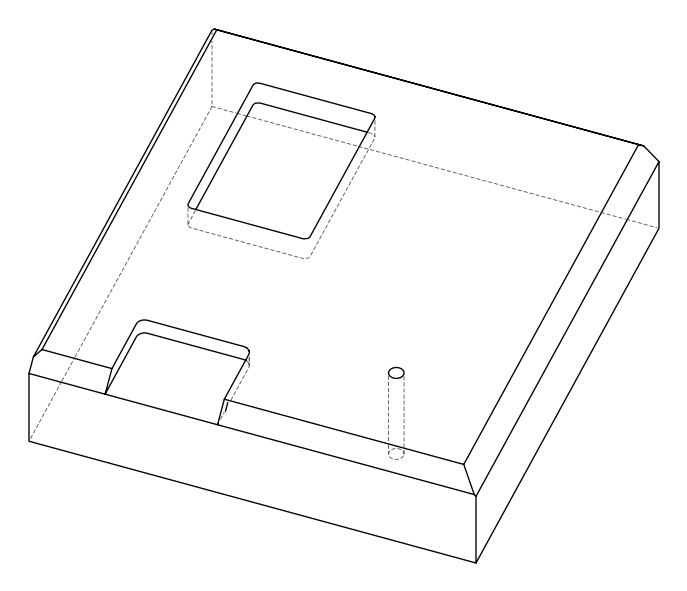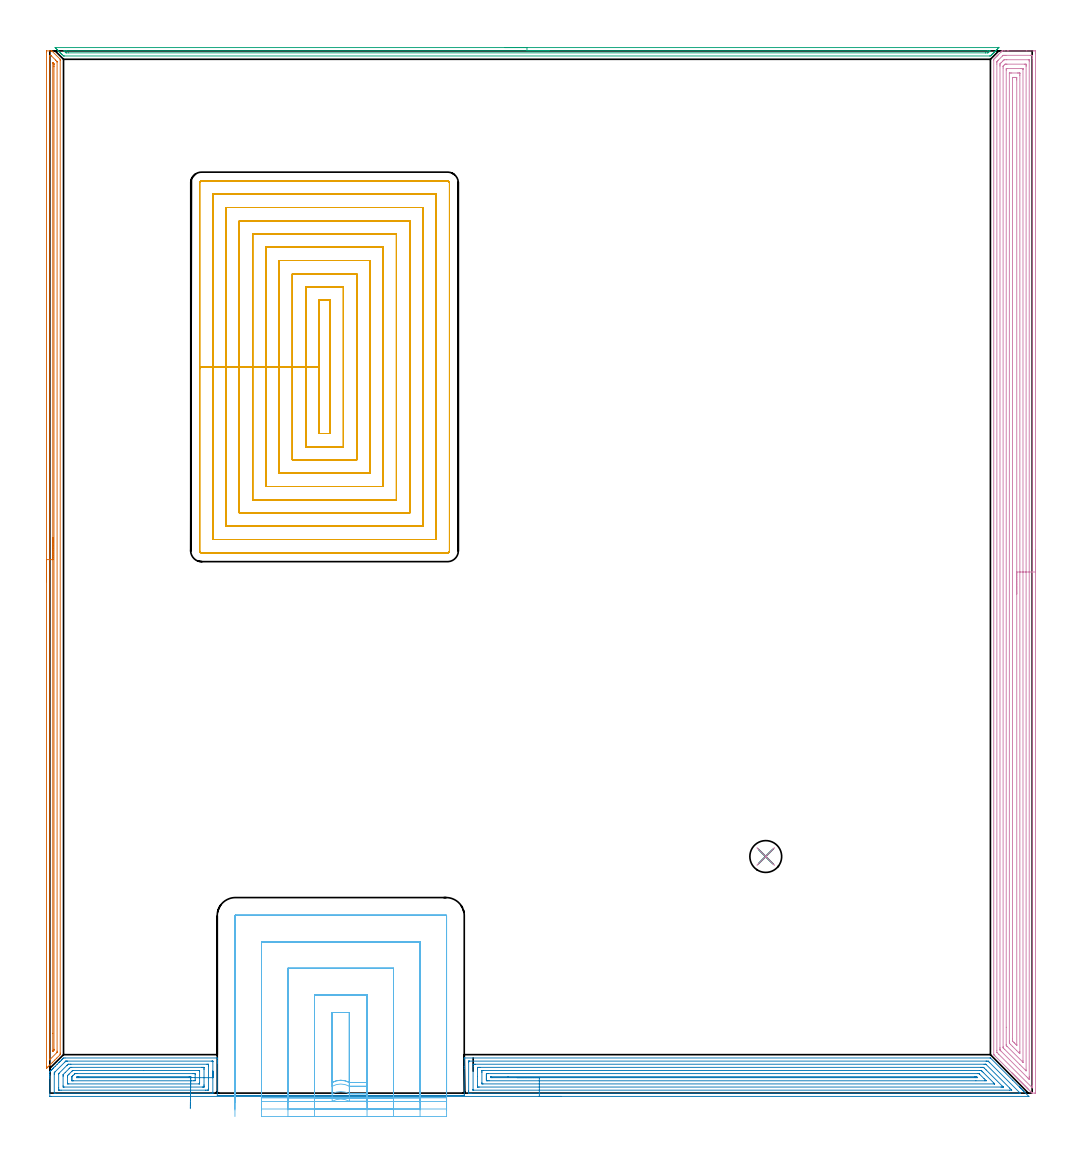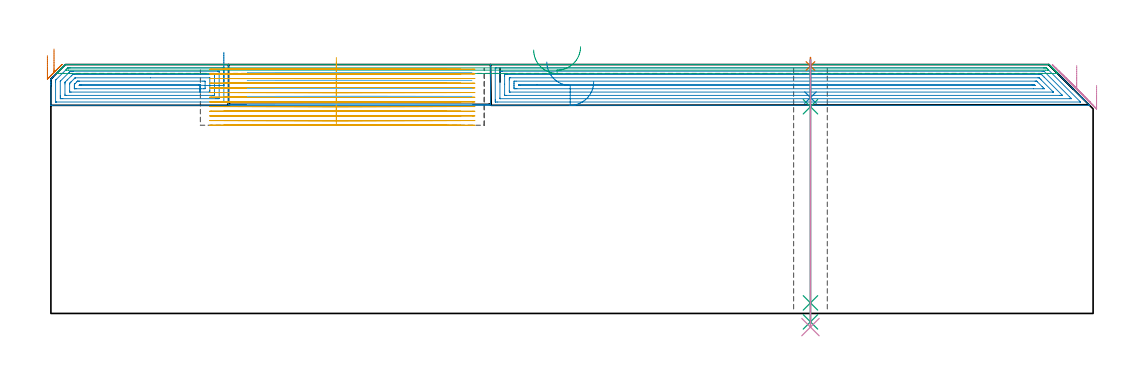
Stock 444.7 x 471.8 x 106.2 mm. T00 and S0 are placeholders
(PLAN: 10 operations, 6 tool changes, 168.6 min)
(1 AREA_MILL | FG_CHAMFER_SURFACE | UGT0205_001 | 11.11 min | 8896 mm3)
(2 AREA_MILL_1 | FG_CHAMFER_SURFACE_1 | UGT0205_001 | 19.32 min | 63553 mm3)
(3 AREA_MILL_2 | FG_CHAMFER_SURFACE_2 | UGT0205_001 | 6.93 min | 3092 mm3)
(4 AREA_MILL_3 | FG_CHAMFER_SURFACE_3 | UGT0205_001 | 26.29 min | 82303 mm3)
(5 MILL_RECTANGULAR_POCKET | POCKET_RECTANGULAR_STRAIGHT | NXT0201_009 | Follow Part, ap 2, ae 75% | 92.64 min | 552532 mm3)
(6 MILL_SLOT | SLOT_PARTIAL_RECTANGULAR | UGT0201_010 | Follow Part, ap 4, ae 75% | 11.25 min | 154399 mm3)
(7 SPOT_DRILL | STEP1HOLE | NXT0321_9005460120000 | 0.03 min | 39 mm3)
(8 DRILL_BLIND_HOLE_INTO_CENTER | STEP1HOLE | UGT0301_209 | 0.07 min | 802 mm3)
(9 GUN_DRILL_THROUGH_HOLE | STEP1HOLE | UGT0307_006 | 0.53 min | 5935 mm3)
(10 DRILL_TO_ENLARGE_THROUGH_HOLE | STEP1HOLE | UGT0301_276 | 0.46 min | 10473 mm3)
(TOOL UGT0205_001 | Chamfer Mill 20 x 3 x 45 deg. | D20 FL50 Z2)
(TOOL NXT0201_009 | ENDMILL 8mm [2P460-0800-NA 1630] | D8 FL26 Z6)
(TOOL UGT0201_010 | End Mill 16 mm | D16 FL22 Z2)
(TOOL NXT0321_9005460120000 | NC Spot Drill, 142deg, 12mm, Carbide, Uncoated | D12 PA142 FL30 Z2)
(TOOL UGT0301_209 | Twist Drill 9.4 mm | D9.4 PA118 FL78 Z2)
(TOOL UGT0307_006 | Gun Drill 9 mm | D9 PA130 FL24 Z1)
(TOOL UGT0301_276 | Twist Drill 14.4 mm | D14.4 PA118 FL114 Z2)
(OP 1 AREA_MILL)
G17 G21 G94 G90
T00 M6
G54
G17 G0 G90 X-1.5 Y231.5 S1061 M3
G43 Z116.2 H0
Z110.
G94 G1 Y231.538 Z109.128 F250.
Y231.652 Z108.264
Y231.841 Z107.412
Y232.103 Z106.58
Y232.437 Z105.774
Y232.84 Z105.
Y233.309 Z104.264
Y233.84 Z103.572
Y234.429 Z102.929
Y235.072 Z102.34
Y235.764 Z101.808
Y236.5 Z101.34
Y237.274 Z100.937
Y238.08 Z100.603
Y238.912 Z100.341
Y239.764 Z100.152
Y240.629 Z100.038
Y241.5 Z100.
Y471.177
X-1.498 Y471.395 Z100.002
X-1.491 Y471.797 Z100.005
X-1.391 Y471.8 Z100.105
X-0.163 Z101.331
X0.639 Z102.137
X0.718 Z102.216
X0.891 Y471.798 Z102.388
X0.928 Y471.773 Z102.426
X4.687 Y468.012 Z106.187
X4.694 Y467.997 Z106.19
X4.7 Y467.602 Z106.2
Y18.079
X4.694 Y17.404 Z106.19
X4.688 Y17.39 Z106.187
X4.686 Y17.385 Z106.185
X3.145 Y15.845 Z104.644
X2.251 Y14.951 Z103.75
X1.207 Y13.907 Z102.706
X0.348 Y13.048 Z101.847
X0.13 Y12.829 Z101.627
X0.018 Y12.717 Z101.515
X-0.51 Y12.19 Z100.989
X-0.751 Y11.947 Z100.745
X-0.876 Y11.823 Z100.621
X-1.324 Y11.376 Z100.175
X-1.486 Y11.223 Z100.013
X-1.498 Y11.214 Z100.001
X-1.5 Y11.851 Z100.
Y241.5
X-0.086 Z101.414
X-0.085 Y469.311 Z101.415
Y469.39
X-0.079 Y469.787 Z101.421
X0.317 Y469.797 Z101.817
X0.414 Y469.793 Z101.914
X0.438 Y469.79 Z101.938
X0.486 Y469.752 Z101.986
X0.578 Y469.667 Z102.078
X0.718 Y469.531 Z102.218
X2.648 Y467.603 Z104.148
X3.274 Y466.964 Z104.774
X3.279 Y466.938 Z104.779
X3.282 Y466.889 Z104.782
X3.285 Y466.788 Z104.785
X3.286 Y18.972 Z104.786
X3.283 Y18.565 Z104.783
X3.281 Y18.464 Z104.781
X3.279 Y18.442 Z104.779
X3.269 Y18.427 Z104.769
X3.242 Y18.396 Z104.742
X3.147 Y18.298 Z104.647
X0.04 Y15.191 Z101.54
X-0.053 Y15.101 Z101.447
X-0.071 Y15.087 Z101.429
X-0.079 Y15.083 Z101.421
X-0.08 Y15.119 Z101.42
X-0.085 Y15.318 Z101.415
X-0.086 Y241.5 Z101.414
X1.328 Z102.828
X1.329 Y466.09 Z102.829
X1.331 Y466.366 Z102.831
X1.333 Y466.443 Z102.833
X1.335 Y466.452 Z102.835
X1.34 Y466.451 Z102.84
X1.372 Y466.424 Z102.872
X1.473 Y466.326 Z102.973
X1.6 Y466.2 Z103.1
X1.79 Y466.007 Z103.29
X1.837 Y465.956 Z103.337
X1.858 Y465.931 Z103.358
X1.865 Y465.905 Z103.365
X1.867 Y465.815 Z103.367
X1.87 Y465.541 Z103.37
X1.871 Y464.921 Z103.371
X1.872 Y464.646 Z103.372
X1.871 Y19.866 Z103.371
X1.869 Y19.593 Z103.369
X1.865 Y19.5 Z103.365
X1.863 Y19.474 Z103.363
X1.851 Y19.458 Z103.351
X1.819 Y19.422 Z103.319
X1.6 Y19.199 Z103.1
X1.487 Y19.087 Z102.987
X1.372 Y18.972 Z102.872
X1.354 Y18.959 Z102.854
X1.339 Y18.949 Z102.839
X1.335 Y18.972 Z102.835
X1.332 Y19.005 Z102.832
X1.329 Y19.247 Z102.829
X1.328 Y27.059 Z102.828
Y241.5
Y242.372 Z102.866
Y243.237 Z102.98
Y244.088 Z103.169
Y244.92 Z103.432
Y245.726 Z103.765
Y246.5 Z104.168
Y247.236 Z104.637
Y247.928 Z105.168
Y248.571 Z105.757
Y249.161 Z106.401
Y249.692 Z107.093
Y250.16 Z107.828
Y250.563 Z108.602
Y250.897 Z109.408
Y251.159 Z110.24
Y251.348 Z111.092
Y251.462 Z111.957
Y251.5 Z112.828
G0 Z116.2
M5
M2
(OP 2 AREA_MILL_1)
G17 G21 G94 G90
T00 M6
G54
G17 G0 G90 X231.6 Y-1.5 S1061 M3
G43 Z116.2 H0
Z98.8
G94 G1 X231.562 Z97.928 F250.
X231.448 Z97.063
X231.259 Z96.212
X230.997 Z95.38
X230.663 Z94.574
X230.26 Z93.8
X229.791 Z93.064
X229.26 Z92.372
X228.671 Z91.729
X228.028 Z91.14
X227.336 Z90.608
X226.6 Z90.14
X225.826 Z89.737
X225.02 Z89.403
X224.188 Z89.141
X223.336 Z88.952
X222.472 Z88.838
X221.6 Z88.8
X0.611
X0.097 Y-1.494 Z88.803
X0.01 Y-1.492 Z88.806
X0. Y-1.399 Z88.898
Y6.762 Z97.056
Y7.314 Z97.611
Y7.638 Z97.934
Y8.19 Z98.486
Y8.514 Z98.809
Y9.343 Z99.642
X0.001 Y9.694 Z99.99
X0.016 Y9.718 Z100.015
X0.44 Y10.14 Z100.44
X0.565 Y10.266 Z100.564
X0.611 Y10.312 Z100.611
X0.809 Y10.509 Z100.808
X0.857 Y10.558 Z100.855
X0.909 Y10.61 Z100.909
X1.095 Y10.796 Z101.095
X1.149 Y10.85 Z101.147
X1.207 Y10.907 Z101.206
X1.382 Y11.082 Z101.381
X1.441 Y11.143 Z101.439
X1.504 Y11.205 Z101.504
X1.735 Y11.435 Z101.735
X2.397 Y12.098 Z102.397
X3.29 Y12.99 Z103.29
X4.07 Y13.771 Z104.069
X4.183 Y13.885 Z104.181
X4.547 Y14.247 Z104.547
X4.703 Y14.403 Z104.703
X5.236 Y14.939 Z105.234
X5.522 Y15.222 Z105.522
X5.822 Y15.523 Z105.822
X5.969 Y15.669 Z105.969
X6.035 Y15.734 Z106.033
X6.205 Y15.899 Z106.187
X6.862 Y15.9 Z106.2
X75.614
X75.79 Y15.894 Z106.192
X75.8 Y15.664 Z105.962
Y14.811 Z105.109
Y14.32 Z104.618
Y13.771 Z104.067
Y13.405 Z103.702
Y-1.1 Z89.2
X76.495
X76.507 Y-1.099 Z89.198
X76.51 Z89.199
X76.522 Y-1.1 Z89.2
X76.545 Y-1.098 Z89.191
X76.551 Y-1.095 Z89.19
X76.553 Z89.191
X76.556 Z89.195
X76.561 Y-1.099 Z89.198
X76.582 Y-1.096 Z89.188
X76.586 Y-1.099 Z89.19
X76.612 Y-1.1 Z89.2
X76.615 Y-1.099 Z89.196
X76.618 Y-1.096 Z89.192
X76.623 Y-1.097 Z89.193
X76.654 Y-1.1 Z89.2
X76.675
X76.702 Y-1.101 Z89.189
X76.706 Y-1.096 Z89.187
X76.71 Y-1.093 Z89.192
X76.732 Y-1.098 Z89.197
X76.747 Y-1.095 Z89.186
X76.754 Y-1.098 Z89.188
X76.783 Y-1.1 Z89.2
X186.551
X186.694 Z89.186
X186.698 Y-1.095 Z89.185
X186.704 Y-1.093 Z89.188
X186.778 Y-1.1 Z89.199
X186.801 Z89.2
X187.6
Y-0.87 Z89.426
Y11.143 Z101.436
Y11.881 Z102.179
Y12.019 Z102.317
Y15.523 Z105.821
X187.602 Y15.784 Z106.082
X187.61 Y15.896 Z106.19
X187.67 Y15.9 Z106.2
X425.624
X425.795 Y15.897 Z106.189
X425.917 Y15.784 Z106.083
X435.892 Y5.809 Z96.107
X438.883 Y2.819 Z93.115
X439.017 Y2.684 Z92.982
X439.182 Y2.52 Z92.817
X439.321 Y2.381 Z92.677
X439.463 Y2.238 Z92.535
X439.612 Y2.09 Z92.387
X439.759 Y1.943 Z92.239
X440.207 Y1.493 Z91.793
X440.505 Y1.196 Z91.494
X440.635 Y1.067 Z91.363
X440.989 Y0.711 Z91.011
X443.122 Y-1.422 Z88.877
X443.184 Y-1.486 Z88.812
Y-1.495 Z88.803
Y-1.499 Z88.799
X221.6 Y-1.5 Z88.8
Y-0.086 Z90.214
X190.631
X189.903 Y-0.084 Z90.216
X189.735 Y-0.082 Z90.218
X189.615 Y-0.079 Z90.221
X189.61 Y-0.041 Z90.259
X189.603 Y0.047 Z90.347
X189.601 Y0.629 Z90.929
X189.6 Y0.926 Z91.226
X189.601 Y14.067 Z104.367
X189.606 Y14.364 Z104.664
X189.61 Y14.449 Z104.749
X189.616 Y14.48 Z104.78
X189.631 Y14.481 Z104.781
X189.721 Y14.483 Z104.783
X189.903 Y14.485 Z104.785
X190.067 Y14.486 Z104.786
X423.838 Y14.485 Z104.785
X424.004
X424.731 Y14.479 Z104.779
X424.772 Y14.466 Z104.766
X424.821 Y14.422 Z104.722
X424.918 Y14.329 Z104.629
X425.108 Y14.141 Z104.441
X425.48 Y13.771 Z104.071
X439.017 Y0.233 Z90.533
X439.264 Y-0.017 Z90.283
X439.319 Y-0.075 Z90.225
X439.322 Y-0.082 Z90.218
X439.321 Y-0.083 Z90.217
X439.294 Y-0.085 Z90.215
X439.239
X439.017 Y-0.086 Z90.214
X221.6
Y1.328 Z91.628
X191.868 Y1.329 Z91.629
X191.688 Y1.331 Z91.631
X191.63 Y1.333 Z91.633
X191.615 Y1.335 Z91.635
X191.61 Y1.362 Z91.662
X191.605 Y1.419 Z91.719
X191.601 Y1.505 Z91.805
X191.6 Y1.592 Z91.892
Y12.105 Z102.405
X191.602 Y12.895 Z103.195
X191.603 Y12.979 Z103.279
X191.61 Y13.061 Z103.361
X191.688 Y13.064 Z103.364
X192.402 Y13.07 Z103.37
X192.581 Y13.071 Z103.371
X422.945
X423.66 Y13.07 Z103.37
X423.702 Y13.067 Z103.367
X423.72 Y13.065 Z103.365
X423.761 Y13.03 Z103.33
X423.838 Y12.962 Z103.262
X434.553 Y2.248 Z92.548
X435.293 Y1.505 Z91.805
X435.445 Y1.349 Z91.649
X435.448 Y1.334 Z91.634
X434.553 Y1.329 Z91.629
X221.6 Y1.328 Z91.628
Y2.743 Z93.043
X194.367
X193.997 Y2.744 Z93.044
X193.686 Y2.748 Z93.048
X193.621 Y2.749 Z93.049
X193.61 Y2.866 Z93.166
X193.602 Y3.132 Z93.432
X193.6 Y7.514 Z97.814
Y11.019 Z101.319
X193.601 Y11.143 Z101.443
X193.606 Y11.519 Z101.819
X193.61 Y11.612 Z101.912
X193.613 Y11.65 Z101.95
X193.668 Y11.652 Z101.952
X193.845 Y11.655 Z101.955
X194.367 Y11.657 Z101.957
X194.735
X421.528
X422.052 Y11.656 Z101.956
X422.424 Y11.654 Z101.954
X422.678 Y11.65 Z101.95
X422.945 Y11.4 Z101.7
X423.207 Y11.143 Z101.443
X423.838 Y10.513 Z100.813
X431.202 Y3.148 Z93.448
X431.406 Y2.941 Z93.241
X431.53 Y2.809 Z93.109
X431.587 Y2.747 Z93.047
X431.579
X431.504 Y2.745 Z93.045
X430.981 Y2.743 Z93.043
X430.613
X221.6
Y4.157 Z94.457
X196.129
X195.72 Y4.162 Z94.462
X195.625 Y4.164 Z94.464
X195.61 Y4.221 Z94.521
X195.607 Y4.293 Z94.593
X195.601 Y4.675 Z94.975
Y9.39 Z99.69
X195.603 Y9.93 Z100.23
X195.61 Y10.113 Z100.413
X195.619 Y10.236 Z100.536
X196.177 Y10.243 Z100.543
X421.183
X421.617 Y10.237 Z100.537
X421.641 Y10.236 Z100.536
X421.675 Y10.215 Z100.515
X421.764 Y10.132 Z100.432
X421.894 Y10.006 Z100.306
X422.052 Y9.85 Z100.15
X422.512 Y9.39 Z99.69
X427.409 Y4.492 Z94.792
X427.62 Y4.278 Z94.578
X427.697 Y4.197 Z94.497
X427.722 Y4.168 Z94.468
X427.701 Y4.164 Z94.464
X427.605 Y4.161 Z94.461
X427.409 Y4.157 Z94.457
X221.6
Y5.571 Z95.871
X198.831
X198.258 Y5.572 Z95.872
X197.939 Y5.575 Z95.875
X197.627 Y5.578 Z95.878
X197.61 Y5.886 Z96.186
X197.603 Y6.215 Z96.515
X197.601 Y6.762 Z97.062
X197.6 Y7.094 Z97.394
X197.601 Y7.638 Z97.938
X197.602 Y7.968 Z98.268
X197.61 Y8.514 Z98.814
X197.625 Y8.822 Z99.122
X197.939 Y8.824 Z99.124
X198.512 Y8.828 Z99.128
X419.946
X420.266 Y8.826 Z99.126
X420.586 Y8.822 Z99.122
X420.622 Y8.819 Z99.119
X420.643 Y8.802 Z99.102
X420.687 Y8.762 Z99.062
X420.772 Y8.679 Z98.979
X420.938 Y8.514 Z98.814
X422.945 Y6.507 Z96.807
X423.564 Y5.886 Z96.186
X423.838 Y5.606 Z95.906
X423.855 Y5.578 Z95.878
X423.838 Y5.577 Z95.877
X423.265 Y5.572 Z95.872
X419.236 Y5.571 Z95.871
X221.6
Y6.985 Z97.285
X200.39
X199.952 Y6.987 Z97.287
X199.724 Y6.99 Z97.29
X199.653 Y6.992 Z97.292
X199.61 Y7.002 Z97.302
X199.606 Y7.078 Z97.378
X199.602 Y7.2 Z97.5
X199.603 Y7.261 Z97.561
X199.61 Y7.321 Z97.621
X199.624 Y7.408 Z97.708
X199.724 Y7.41 Z97.71
X199.953 Y7.414 Z97.714
X207.418 Y7.415 Z97.715
X418.709 Y7.414 Z97.714
X418.936 Y7.413 Z97.713
X419.374 Y7.409 Z97.709
X419.585 Y7.406 Z97.706
X419.796 Y7.196 Z97.496
X419.993 Y6.998 Z97.298
X419.811 Y6.992 Z97.292
X419.374 Y6.987 Z97.287
X419.146 Y6.986 Z97.286
X221.6 Y6.985 Z97.285
X220.728 Z97.323
X219.863 Z97.437
X219.012 Z97.626
X218.18 Z97.888
X217.374 Z98.222
X216.6 Z98.625
X215.864 Z99.094
X215.172 Z99.625
X214.529 Z100.214
X213.94 Z100.857
X213.408 Z101.55
X212.94 Z102.285
X212.537 Z103.059
X212.203 Z103.865
X211.941 Z104.697
X211.752 Z105.549
X211.638 Z106.414
X211.6 Z107.285
G0 Z116.2
X73.8 Y6.986
Z111.428
G1 Y7.575 Z110.785
Y8.106 Z110.093
Y8.575 Z109.357
Y8.978 Z108.583
Y9.312 Z107.777
Y9.574 Z106.945
Y9.763 Z106.093
Y9.877 Z105.228
Y9.915 Z104.357
Y9.877 Z103.485
Y9.763 Z102.62
Y9.574 Z101.769
Y9.312 Z100.937
Y8.978 Z100.131
Y8.575 Z99.357
Y8.106 Z98.621
Y7.575 Z97.929
Y6.986 Z97.286
X73.799 Y0.205 Z90.505
X73.796 Y-0.007 Z90.293
X73.792 Y-0.06 Z90.24
X73.789 Y-0.079 Z90.221
X73.767 Y-0.081 Z90.219
X73.661 Y-0.083 Z90.217
X72.935 Y-0.086 Z90.214
X72.771
X2.397 Y-0.085 Z90.215
X2.231 Y-0.084 Z90.216
X2.049 Y-0.08 Z90.22
X2.011 Y-0.079 Z90.221
X2.006 Y-0.053 Z90.247
X2.004 Y-0.024 Z90.276
X2. Y0.142 Z90.442
X2.001 Y8.514 Z98.814
X2.003 Y8.901 Z99.201
X2.01 Y9.147 Z99.447
X2.024 Y9.263 Z99.563
X2.145 Y9.39 Z99.69
X2.268 Y9.517 Z99.817
X2.397 Y9.648 Z99.948
X6.862 Y14.111 Z104.411
X7.136 Y14.378 Z104.678
X7.227 Y14.465 Z104.765
X7.257 Y14.479 Z104.779
X7.3 Y14.481 Z104.781
X7.39 Y14.483 Z104.783
X7.755 Y14.485 Z104.785
X7.919 Y14.486 Z104.786
X73.1 Y14.485 Z104.785
X73.707 Y14.482 Z104.782
X73.776 Y14.479 Z104.779
X73.79 Y14.477 Z104.777
X73.793 Y14.457 Z104.757
X73.797 Y14.407 Z104.707
X73.799 Y14.204 Z104.504
X73.8 Y6.986 Z97.286
X71.8
X71.799 Y1.744 Z92.044
X71.794 Y1.505 Z91.805
X71.79 Y1.352 Z91.652
X71.509 Y1.335 Z91.635
X71.327 Y1.331 Z91.631
X71.149 Y1.33 Z91.63
X70.436 Y1.328 Z91.628
X5.076 Y1.329 Z91.629
X4.362 Y1.33 Z91.63
X4.183 Y1.332 Z91.632
X4.013 Y1.335 Z91.635
X4.006 Y1.505 Z91.805
X4.002 Y1.683 Z91.983
X4. Y2.381 Z92.681
Y2.561 Z92.861
X4.001 Y8.692 Z98.992
X4.005 Y8.753 Z99.053
X4.01 Y8.799 Z99.099
X4.031 Y8.823 Z99.123
X4.183 Y8.982 Z99.282
X7.755 Y12.555 Z102.855
X7.928 Y12.725 Z103.025
X8.106 Y12.895 Z103.195
X8.292 Y13.064 Z103.364
X8.47 Y13.068 Z103.368
X8.647 Y13.07 Z103.37
X9.36 Y13.071 Z103.371
X9.54
X71.149
X71.329 Y13.07 Z103.37
X71.689 Y13.066 Z103.366
X71.784 Y13.064 Z103.364
X71.79 Y13.041 Z103.341
X71.795 Y12.986 Z103.286
X71.798 Y12.895 Z103.195
X71.8 Y12.256 Z102.556
Y6.986 Z97.286
X69.8
Y3.705 Z94.005
X69.799 Y3.257 Z93.557
X69.796 Y2.833 Z93.133
X69.79 Y2.769 Z93.069
X69.782 Y2.749 Z93.049
X69.756 Y2.748 Z93.048
X69.626 Y2.745 Z93.045
X69.363 Y2.743 Z93.043
X68.995
X6.493
X6.135 Y2.745 Z93.045
X6.072 Y2.746 Z93.046
X6.012 Y2.749 Z93.049
X6. Y3.257 Z93.557
Y7.638 Z97.938
X6.006 Y8.061 Z98.361
X6.01 Y8.272 Z98.572
X6.024 Y8.363 Z98.663
X6.07 Y8.414 Z98.714
X6.166 Y8.514 Z98.814
X6.951 Y9.303 Z99.603
X8.72 Y11.071 Z101.371
X8.791 Y11.143 Z101.443
X9.165 Y11.51 Z101.81
X9.295 Y11.634 Z101.934
X9.316 Y11.65 Z101.95
X9.344 Y11.653 Z101.953
X9.409 Y11.655 Z101.955
X9.54 Y11.657 Z101.957
X9.909
X68.839
X69.363 Y11.654 Z101.954
X69.739 Y11.65 Z101.95
X69.79 Y11.645 Z101.945
X69.796 Y11.595 Z101.895
X69.799 Y11.143 Z101.443
X69.8 Y10.714 Z101.014
Y6.986 Z97.286
X67.8
X67.799 Y4.792 Z95.092
X67.795 Y4.573 Z94.873
X67.785 Y4.164 Z94.464
X67.578 Y4.158 Z94.458
X67.554 Y4.157 Z94.457
X8.624
X8.209 Y4.161 Z94.461
X8.011 Y4.164 Z94.464
X8.009 Y4.279 Z94.579
X8.001 Y4.768 Z95.068
X8. Y7.397 Z97.697
X8.002 Y7.638 Z97.938
X8.006 Y7.797 Z98.097
X8.01 Y7.875 Z98.175
X8.019 Y7.909 Z98.209
X8.042 Y7.935 Z98.235
X8.189 Y8.088 Z98.388
X8.612 Y8.514 Z98.814
X8.647 Y8.549 Z98.849
X9.957 Y9.858 Z100.158
X10.116 Y10.015 Z100.315
X10.246 Y10.141 Z100.441
X10.333 Y10.223 Z100.523
X10.381 Y10.236 Z100.536
X10.433 Y10.241 Z100.541
X10.458 Y10.242 Z100.542
X42.465 Y10.243 Z100.543
X67.602 Y10.242 Z100.542
X67.773 Y10.236 Z100.536
X67.791 Y10.182 Z100.482
X67.795 Y10.161 Z100.461
X67.799 Y10.049 Z100.349
X67.8 Y6.986 Z97.286
X65.8
Y5.878 Z96.178
X65.792 Y5.578 Z95.878
X65.218 Y5.573 Z95.873
X64.006 Y5.571 Z95.871
X10.754
X10.433 Y5.572 Z95.872
X10.113 Y5.575 Z95.875
X10.023 Y5.578 Z95.878
X10.009 Y5.581 Z95.881
X10.006 Y5.596 Z95.896
X10.003 Y5.631 Z95.931
X10.001 Y5.744 Z96.044
X10. Y5.886 Z96.186
Y6.311 Z96.611
X10.001 Y6.762 Z97.062
X10.003 Y7.184 Z97.484
X10.01 Y7.412 Z97.712
X10.021 Y7.462 Z97.762
X10.064 Y7.508 Z97.808
X10.188 Y7.638 Z97.938
X10.308 Y7.761 Z98.061
X10.433 Y7.886 Z98.186
X11.062 Y8.514 Z98.814
X11.193 Y8.645 Z98.945
X11.326 Y8.774 Z99.074
X11.369 Y8.81 Z99.11
X11.4 Y8.822 Z99.122
X11.469 Y8.824 Z99.124
X11.612 Y8.827 Z99.127
X11.899 Y8.829 Z99.129
X12.219
X64.899 Y8.828 Z99.128
X65.475 Y8.825 Z99.125
X65.792 Y8.822 Z99.122
X65.8 Y8.506 Z98.806
Y6.986 Z97.286
X63.797 Y7.082 Z97.382
X63.794 Y7.024 Z97.324
X63.791 Y6.998 Z97.298
X63.773 Y6.991 Z97.291
X63.551 Y6.989 Z97.289
X63.113 Y6.986 Z97.286
X12.884 Y6.985 Z97.285
X12.528 Y6.987 Z97.287
X12.219 Y6.99 Z97.29
X12.021 Y6.992 Z97.292
X12.126 Y7.123 Z97.423
X12.147 Y7.147 Z97.447
X12.219 Y7.221 Z97.521
X12.353 Y7.351 Z97.651
X12.399 Y7.393 Z97.693
X12.418 Y7.408 Z97.708
X12.452 Y7.41 Z97.71
X12.884 Y7.414 Z97.714
X13.112
X63.113
X63.343 Y7.413 Z97.713
X63.776 Y7.408 Z97.708
X63.791 Y7.402 Z97.702
X63.794 Y7.376 Z97.676
X63.797 Y7.318 Z97.618
X63.799 Y7.2 Z97.5
X63.797 Y7.082 Z97.382
X63.788 Y6.439 Z96.793
X63.778 Y5.747 Z96.262
X63.768 Y5.011 Z95.793
X63.757 Y4.237 Z95.39
X63.746 Y3.432 Z95.056
X63.734 Y2.6 Z94.794
X63.722 Y1.748 Z94.605
X63.71 Y0.883 Z94.492
X63.698 Y0.012 Z94.454
X63.686 Y-0.86 Z94.492
X63.673 Y-1.725 Z94.606
X63.661 Y-2.576 Z94.794
X63.65 Y-3.408 Z95.057
X63.638 Y-4.214 Z95.391
X63.628 Y-4.988 Z95.794
X63.617 Y-5.723 Z96.262
X63.607 Y-6.416 Z96.793
X63.598 Y-7.059 Z97.383
G0 Z116.2
M5
M2
(OP 3 AREA_MILL_2)
G17 G21 G94 G90
T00 M6
G54
G17 G0 G90 X206. Y473.3 S1061 M3
G43 Z116.2 H0
Z112.4
G94 G1 X206.038 Z111.528 F250.
X206.152 Z110.663
X206.341 Z109.812
X206.603 Z108.98
X206.937 Z108.174
X207.34 Z107.4
X207.808 Z106.664
X208.34 Z105.972
X208.929 Z105.329
X209.572 Z104.739
X210.264 Z104.208
X211. Z103.74
X211.774 Z103.337
X212.58 Z103.003
X213.412 Z102.741
X214.263 Z102.552
X215.128 Z102.438
X216. Z102.4
X429.365
X429.582 Y473.295 Z102.402
X429.583 Y473.294 Z102.404
X429.582 Y473.281 Z102.417
X429.176 Y472.876 Z102.824
X429.036 Y472.734 Z102.963
X428.986 Y472.686 Z103.013
X428.787 Y472.487 Z103.212
X428.739 Y472.438 Z103.259
X428.689 Y472.388 Z103.311
X428.492 Y472.192 Z103.507
X428.443 Y472.141 Z103.556
X428.391 Y472.091 Z103.608
X428.197 Y471.896 Z103.803
X428.146 Y471.845 Z103.852
X428.093 Y471.793 Z103.906
X427.901 Y471.601 Z104.098
X427.85 Y471.548 Z104.149
X427.796 Y471.495 Z104.204
X427.606 Y471.306 Z104.393
X427.553 Y471.252 Z104.445
X427.498 Y471.198 Z104.501
X427.311 Y471.01 Z104.689
X427.257 Y470.955 Z104.742
X427.2 Y470.9 Z104.799
X427.015 Y470.715 Z104.984
X426.96 Y470.659 Z105.038
X426.903 Y470.602 Z105.097
X426.72 Y470.419 Z105.28
X426.664 Y470.362 Z105.334
X426.605 Y470.305 Z105.394
X426.424 Y470.124 Z105.575
X426.367 Y470.066 Z105.631
X426.307 Y470.006 Z105.691
X426.173 Y469.873 Z105.826
X425.912 Y469.612 Z106.086
X425.803 Y469.505 Z106.191
X425.414 Y469.5 Z106.2
X6.585
X6.197 Y469.505 Z106.191
X6.088 Y469.61 Z106.087
X5.633 Y470.066 Z105.631
X5.576 Y470.124 Z105.575
X5.395 Y470.305 Z105.394
X5.336 Y470.362 Z105.335
X5.28 Y470.419 Z105.28
X5.097 Y470.602 Z105.097
X5.04 Y470.659 Z105.038
X4.985 Y470.715 Z104.984
X4.799 Y470.9 Z104.799
X4.743 Y470.955 Z104.742
X4.69 Y471.01 Z104.689
X4.502 Y471.198 Z104.501
X4.447 Y471.252 Z104.445
X4.394 Y471.305 Z104.394
X4.204 Y471.495 Z104.204
X4.15 Y471.548 Z104.149
X4.099 Y471.601 Z104.098
X3.906 Y471.793 Z103.906
X3.854 Y471.845 Z103.852
X3.803 Y471.896 Z103.803
X3.609 Y472.091 Z103.608
X3.557 Y472.141 Z103.556
X3.508 Y472.192 Z103.507
X3.311 Y472.388 Z103.31
X3.261 Y472.438 Z103.259
X3.213 Y472.487 Z103.212
X3.013 Y472.686 Z103.013
X2.964 Y472.734 Z102.963
X2.824 Y472.876 Z102.824
X2.716 Y472.984 Z102.716
X2.52 Y473.179 Z102.519
X2.418 Y473.283 Z102.414
X2.417 Y473.294 Z102.403
X2.418 Y473.299 Z102.399
X2.635 Y473.3 Z102.4
X216.
Y471.886 Z103.814
X424.521
X425.377 Y471.882 Z103.818
X425.414 Y471.879 Z103.821
X425.683 Y471.845 Z103.855
X425.552 Y471.708 Z103.992
X425.414 Y471.566 Z104.134
X425.107 Y471.262 Z104.438
X424.794 Y470.955 Z104.745
X424.556 Y470.92 Z104.78
X424.521 Y470.918 Z104.782
X423.669 Y470.914 Z104.786
X423.628
X8.372
X7.516 Y470.918 Z104.782
X7.479 Y470.921 Z104.779
X7.207 Y470.955 Z104.745
X6.586 Y471.57 Z104.13
X6.317 Y471.845 Z103.855
X6.551 Y471.88 Z103.82
X6.586 Y471.882 Z103.818
X7.437 Y471.886 Z103.814
X7.479
X216.
X216.872 Z103.852
X217.736 Z103.966
X218.588 Z104.155
X219.42 Z104.417
X220.226 Z104.751
X221. Z105.154
X221.736 Z105.623
X222.428 Z106.154
X223.071 Z106.743
X223.66 Z107.386
X224.191 Z108.078
X224.66 Z108.814
X225.063 Z109.588
X225.397 Z110.394
X225.659 Z111.226
X225.848 Z112.078
X225.962 Z112.943
X226. Z113.814
G0 Z116.2
M5
M2
(OP 4 AREA_MILL_3)
G17 G21 G94 G90
T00 M6
G54
G17 G0 G90 X446.2 Y245.9 S1061 M3
G43 Z116.2 H0
Z97.3
G94 G1 Y245.862 Z96.428 F250.
Y245.748 Z95.563
Y245.559 Z94.712
Y245.297 Z93.88
Y244.963 Z93.074
Y244.56 Z92.3
Y244.091 Z91.564
Y243.56 Z90.872
Y242.971 Z90.229
Y242.328 Z89.639
Y241.636 Z89.108
Y240.9 Z88.64
Y240.126 Z88.237
Y239.32 Z87.903
Y238.488 Z87.641
Y237.636 Z87.452
Y236.772 Z87.338
Y235.9 Z87.3
Y0.166
X446.197 Y0.082 Z87.303
X446.192 Y0.01 Z87.306
X445.87 Y0. Z87.629
X444.752 Y0.001 Z88.746
X444.707 Y0.003 Z88.79
X444.685 Y0.017 Z88.813
X444.542 Y0.157 Z88.957
X444.078 Y0.622 Z89.422
X443.863 Y0.835 Z89.633
X443.2 Y1.5 Z90.3
X442.974 Y1.724 Z90.522
X442.897 Y1.803 Z90.602
X442.755 Y1.944 Z90.744
X442.678 Y2.021 Z90.819
X442.599 Y2.1 Z90.9
X442.46 Y2.24 Z91.039
X442.381 Y2.317 Z91.115
X442.302 Y2.398 Z91.198
X442.165 Y2.535 Z91.334
X442.085 Y2.613 Z91.411
X442.004 Y2.696 Z91.495
X441.87 Y2.83 Z91.629
X441.788 Y2.91 Z91.708
X441.706 Y2.993 Z91.793
X441.575 Y3.125 Z91.925
X441.492 Y3.206 Z92.004
X441.409 Y3.291 Z92.091
X441.28 Y3.42 Z92.22
X441.196 Y3.503 Z92.3
X441.111 Y3.589 Z92.388
X440.984 Y3.715 Z92.515
X440.899 Y3.799 Z92.597
X440.813 Y3.886 Z92.686
X440.689 Y4.01 Z92.81
X440.603 Y4.095 Z92.893
X440.516 Y4.184 Z92.984
X440.394 Y4.305 Z93.105
X440.307 Y4.392 Z93.19
X440.218 Y4.481 Z93.281
X440.099 Y4.601 Z93.4
X440.01 Y4.688 Z93.486
X439.921 Y4.779 Z93.579
X439.804 Y4.896 Z93.695
X439.714 Y4.984 Z93.782
X439.623 Y5.077 Z93.876
X439.509 Y5.191 Z93.991
X439.417 Y5.281 Z94.079
X439.325 Y5.374 Z94.174
X439.214 Y5.486 Z94.286
X439.121 Y5.577 Z94.375
X439.028 Y5.672 Z94.472
X438.919 Y5.781 Z94.581
X438.825 Y5.873 Z94.671
X438.73 Y5.97 Z94.769
X438.623 Y6.076 Z94.876
X438.528 Y6.17 Z94.968
X438.432 Y6.267 Z95.067
X438.328 Y6.371 Z95.171
X438.232 Y6.466 Z95.264
X438.135 Y6.565 Z95.365
X438.033 Y6.666 Z95.466
X437.936 Y6.763 Z95.561
X437.837 Y6.863 Z95.662
X437.738 Y6.962 Z95.761
X437.639 Y7.059 Z95.857
X437.539 Y7.16 Z95.96
X437.443 Y7.257 Z96.057
X437.343 Y7.355 Z96.153
X437.242 Y7.458 Z96.258
X437.148 Y7.552 Z96.352
X437.046 Y7.652 Z96.45
X436.944 Y7.756 Z96.555
X436.853 Y7.847 Z96.647
X436.75 Y7.948 Z96.746
X436.646 Y8.053 Z96.853
X436.558 Y8.142 Z96.942
X436.454 Y8.244 Z97.042
X436.349 Y8.351 Z97.151
X436.262 Y8.437 Z97.237
X436.157 Y8.541 Z97.339
X436.051 Y8.648 Z97.448
X435.967 Y8.732 Z97.532
X435.861 Y8.837 Z97.635
X435.754 Y8.946 Z97.746
X435.672 Y9.027 Z97.827
X435.565 Y9.133 Z97.932
X427.859 Y16.839 Z105.636
X427.518 Y17.181 Z105.98
X427.505 Y17.194 Z105.994
X427.389 Y17.313 Z106.109
X427.304 Y17.405 Z106.19
X427.3 Y17.578 Z106.2
Y467.616
X427.306 Y468.003 Z106.191
X427.413 Y468.114 Z106.085
X427.859 Y468.56 Z105.638
X427.909 Y468.609 Z105.59
X428.106 Y468.807 Z105.393
X428.155 Y468.857 Z105.342
X428.204 Y468.904 Z105.295
X428.404 Y469.104 Z105.095
X428.452 Y469.153 Z105.045
X428.499 Y469.199 Z105.
X428.701 Y469.402 Z104.798
X428.748 Y469.449 Z104.749
X428.794 Y469.495 Z104.705
X428.999 Y469.7 Z104.5
X429.044 Y469.746 Z104.453
X429.089 Y469.79 Z104.41
X429.297 Y469.997 Z104.202
X429.341 Y470.042 Z104.157
X430.526 Y471.227 Z102.971
X430.64 Y471.34 Z102.86
X430.785 Y471.485 Z102.715
X430.971 Y471.672 Z102.527
X431.084 Y471.783 Z102.414
X431.106 Y471.799 Z102.39
X431.466 Y471.8 Z102.033
X432.304 Z101.19
X433.524 Z99.973
X434.083 Z99.411
X442.25 Z91.247
X445.362 Z88.136
X445.641 Y471.798 Z87.856
X446.192 Y471.792 Z87.306
X446.194 Y471.742 Z87.304
X446.198 Y471.188 Z87.302
X446.2 Y470.627 Z87.3
Y235.9
X444.786 Z88.714
Y3.257
X444.78 Y2.398 Z88.72
X444.779 Y2.371 Z88.721
X429.572 Y17.578 Z103.928
X428.748 Y18.411 Z104.752
X428.721 Y18.442 Z104.779
X428.718 Y18.471 Z104.782
X428.716 Y18.503 Z104.784
X428.714 Y19.364 Z104.786
Y465.864
X428.717 Y466.723 Z104.783
X428.719 Y466.752 Z104.781
X428.748 Y466.986 Z104.752
X429.059 Y467.304 Z104.441
X429.366 Y467.616 Z104.134
X431.284 Y469.533 Z102.216
X431.415 Y469.661 Z102.085
X431.543 Y469.781 Z101.957
X431.662 Y469.79 Z101.838
X431.911 Y469.797 Z101.589
X432.304 Y469.799 Z101.196
X432.797 Y469.8 Z100.703
X443.863 Y469.799 Z89.637
X444.359 Y469.797 Z89.141
X444.752 Y469.79 Z88.748
X444.782 Y469.402 Z88.718
X444.784 Y469.37 Z88.716
X444.786 Y468.509 Z88.714
Y235.9
X443.372 Z90.128
Y7.356
X443.371 Y6.863 Z90.129
X443.368 Y6.467 Z90.132
X443.365 Y6.331 Z90.135
X443.359 Y6.252 Z90.141
X443.212 Y6.395 Z90.288
X442.974 Y6.627 Z90.526
X442.737 Y6.863 Z90.763
X442.085 Y7.514 Z91.415
X430.526 Y19.074 Z102.974
X430.24 Y19.364 Z103.26
X430.144 Y19.467 Z103.356
X430.135 Y19.564 Z103.365
X430.132 Y19.759 Z103.368
X430.129 Y20.257 Z103.371
Y20.656
Y464.937
X430.13 Y465.335 Z103.37
X430.134 Y465.83 Z103.366
X430.136 Y465.925 Z103.364
X430.198 Y465.992 Z103.302
X430.28 Y466.077 Z103.22
X430.526 Y466.327 Z102.974
X430.724 Y466.525 Z102.776
X431.415 Y467.216 Z102.085
X431.615 Y467.415 Z101.885
X431.818 Y467.616 Z101.682
X431.981 Y467.77 Z101.519
X432.13 Y467.791 Z101.37
X432.304 Y467.795 Z101.196
X433.011 Y467.8 Z100.489
X433.194 Z100.306
X442.974 Y467.799 Z90.526
X443.157 Y467.797 Z90.343
X443.279 Y467.793 Z90.221
X443.365 Y467.788 Z90.135
X443.367 Y467.748 Z90.133
X443.369 Y467.616 Z90.131
X443.371 Y467.217 Z90.129
X443.372 Y235.9 Z90.128
X441.957 Z91.543
Y10.434
X441.956 Y10.178 Z91.544
X441.954 Y10.115 Z91.546
X441.952 Y10.108 Z91.548
X441.95 Y10.107 Z91.55
X441.926 Y10.127 Z91.574
X441.873 Y10.178 Z91.627
X439.068 Y12.981 Z94.432
X432.304 Y19.744 Z101.196
X431.794 Y20.257 Z101.706
X431.623 Y20.434 Z101.877
X431.563 Y20.497 Z101.937
X431.55 Y20.546 Z101.95
X431.548 Y20.639 Z101.952
X431.543 Y21.021 Z101.957
Y464.044
X431.547 Y464.805 Z101.953
X431.55 Y464.871 Z101.95
X431.557 Y464.897 Z101.943
X431.591 Y464.937 Z101.909
X431.947 Y465.296 Z101.553
X432.304 Y465.653 Z101.196
X432.395 Y465.739 Z101.105
X432.447 Y465.787 Z101.053
X432.55 Y465.791 Z100.95
X432.764 Y465.796 Z100.736
X433.194 Y465.8 Z100.306
X433.224 Z100.276
X441.226 Z92.274
X441.636 Y465.797 Z91.864
X441.842 Y465.793 Z91.658
X441.939 Y465.79 Z91.561
X441.95 Y465.726 Z91.55
X441.956 Y465.066 Z91.544
X441.957 Y464.937 Z91.543
Y235.9
X440.543 Z92.957
Y14.661
X440.541 Y14.006 Z92.959
X440.54 Y13.974 Z92.96
Y13.973
X440.497 Y14.006 Z93.003
X440.307 Y14.193 Z93.193
X433.349 Y21.15 Z100.151
X433.194 Y21.307 Z100.306
X433.013 Y21.494 Z100.487
X432.97 Y21.54 Z100.53
X432.964 Y21.647 Z100.536
X432.96 Y21.805 Z100.54
X432.958 Y22.042 Z100.542
X432.957 Y29.804 Z100.543
Y463.151
X432.958 Y463.388 Z100.542
X432.961 Y463.627 Z100.539
X432.964 Y463.776 Z100.536
X433.033 Y463.79 Z100.467
X433.194 Y463.794 Z100.306
X433.438 Y463.799 Z100.062
X439.661 Y463.8 Z93.839
X440.307 Y463.796 Z93.193
X440.521 Y463.792 Z92.979
X440.534 Y463.791 Z92.966
X440.537 Y463.758 Z92.963
X440.54 Y463.674 Z92.96
X440.542 Y463.547 Z92.958
X440.543 Y463.389 Z92.957
Y235.9
X439.129 Z94.371
X439.128 Y18.761 Z94.372
X439.127 Y18.471 Z94.373
X439.122 Y17.875 Z94.378
X438.528 Y18.423 Z94.972
X438.478 Y18.471 Z95.022
X437.639 Y19.308 Z95.861
X435.798 Y21.15 Z97.702
X434.972 Y21.978 Z98.528
X434.91 Y22.042 Z98.59
X434.378 Y22.639 Z99.122
X434.376 Y22.935 Z99.124
X434.372 Y23.538 Z99.128
Y461.667
X434.373 Y461.742 Z99.127
X434.375 Y461.779 Z99.125
X434.377 Y461.789 Z99.123
X434.396 Y461.792 Z99.104
X434.541 Y461.798 Z98.959
X434.972 Y461.8 Z98.528
X435.428 Z98.072
X438.096 Z95.404
X438.528 Y461.799 Z94.972
X438.988 Y461.796 Z94.512
X439.105 Y461.79 Z94.395
X439.122 Y461.782 Z94.378
X439.124 Y461.744 Z94.376
X439.127 Y461.657 Z94.373
X439.128 Y461.365 Z94.372
X439.129 Y460.762 Z94.371
Y235.9
X437.715 Z95.785
Y21.967
X437.714 Y21.891 Z95.786
X437.71 Y21.739 Z95.79
X437.708 Y21.703 Z95.792
X437.705 Z95.795
X437.681 Y21.721 Z95.819
X437.639 Y21.76 Z95.861
X437.355 Y22.042 Z96.145
X436.75 Y22.647 Z96.75
X436.462 Y22.935 Z97.038
X435.861 Y23.544 Z97.639
X435.795 Y23.614 Z97.705
X435.789 Y23.753 Z97.711
X435.787 Y23.828 Z97.713
X435.786 Y23.904 Z97.714
X435.785 Y24.721 Z97.715
X435.786 Y459.655 Z97.714
X435.789 Y459.731 Z97.711
X435.792 Y459.779 Z97.708
X435.797 Y459.791 Z97.703
X435.807 Y459.793 Z97.693
X435.861 Y459.796 Z97.639
X436.531 Y459.8 Z96.969
X436.75 Z96.75
X437.422 Y459.798 Z96.078
X437.639 Y459.793 Z95.861
X437.705 Y459.79 Z95.795
X437.711 Y459.655 Z95.789
X437.713 Y459.58 Z95.787
X437.714 Y459.504 Z95.786
X437.715 Y458.687 Z95.785
Y235.9
Y235.028 Z95.823
Y234.163 Z95.937
Y233.312 Z96.126
Y232.48 Z96.388
Y231.674 Z96.722
Y230.9 Z97.125
Y230.164 Z97.594
Y229.472 Z98.125
Y228.829 Z98.714
Y228.24 Z99.357
Y227.708 Z100.049
Y227.24 Z100.785
Y226.837 Z101.559
Y226.503 Z102.365
Y226.241 Z103.197
Y226.052 Z104.049
Y225.938 Z104.914
Y225.9 Z105.785
G0 Z116.2
M5
M2
(OP 5 MILL_RECTANGULAR_POCKET)
G17 G21 G94 G90
T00 M6
G54
G17 G0 G90 X121.8 Y347.382 S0 M3
G43 Z116.2 H1
Z109.2
G94 G1 Y328.75 Z104.208 F250.
Y298.6 F500.
X126.9
Y358.9
X121.8
Y328.75
X115.8
Y292.6
X132.9
Y364.9
X115.8
Y328.75
X109.8
Y286.6
X138.9
Y370.9
X109.8
Y328.75
X103.8
Y280.6
X144.9
Y376.9
X103.8
Y328.75
X97.8
Y274.6
X150.9
Y382.9
X97.8
Y328.75
X91.8
Y268.6
X156.9
Y388.9
X91.8
Y328.75
X85.8
Y262.6
X162.9
Y394.9
X85.8
Y328.75
X79.8
Y256.6
X168.9
Y400.9
X79.8
Y328.75
X73.8
Y250.6
X174.9
Y406.9
X73.8
Y328.75
X67.8
Y245.4
G3 X68.6 Y244.6 R0.8
G1 X180.1
G3 X180.9 Y245.4 R0.8
G1 Y412.1
G3 X180.1 Y412.9 R0.8
G1 X68.6
G3 X67.8 Y412.1 R0.8
G1 Y328.75
Y327.75
G0 X121.8 Y347.382 Z107.208
G1 Y328.75 Z102.215 F250.
Y298.6 F500.
X126.9
Y358.9
X121.8
Y328.75
X115.8
Y292.6
X132.9
Y364.9
X115.8
Y328.75
X109.8
Y286.6
X138.9
Y370.9
X109.8
Y328.75
X103.8
Y280.6
X144.9
Y376.9
X103.8
Y328.75
X97.8
Y274.6
X150.9
Y382.9
X97.8
Y328.75
X91.8
Y268.6
X156.9
Y388.9
X91.8
Y328.75
X85.8
Y262.6
X162.9
Y394.9
X85.8
Y328.75
X79.8
Y256.6
X168.9
Y400.9
X79.8
Y328.75
X73.8
Y250.6
X174.9
Y406.9
X73.8
Y328.75
X67.8
Y245.4
G3 X68.6 Y244.6 R0.8
G1 X180.1
G3 X180.9 Y245.4 R0.8
G1 Y412.1
G3 X180.1 Y412.9 R0.8
G1 X68.6
G3 X67.8 Y412.1 R0.8
G1 Y328.75
Y327.75
G0 X121.8 Y347.382 Z105.215
G1 Y328.75 Z100.223 F250.
Y298.6 F500.
X126.9
Y358.9
X121.8
Y328.75
X115.8
Y292.6
X132.9
Y364.9
X115.8
Y328.75
X109.8
Y286.6
X138.9
Y370.9
X109.8
Y328.75
X103.8
Y280.6
X144.9
Y376.9
X103.8
Y328.75
X97.8
Y274.6
X150.9
Y382.9
X97.8
Y328.75
X91.8
Y268.6
X156.9
Y388.9
X91.8
Y328.75
X85.8
Y262.6
X162.9
Y394.9
X85.8
Y328.75
X79.8
Y256.6
X168.9
Y400.9
X79.8
Y328.75
X73.8
Y250.6
X174.9
Y406.9
X73.8
Y328.75
X67.8
Y245.4
G3 X68.6 Y244.6 R0.8
G1 X180.1
G3 X180.9 Y245.4 R0.8
G1 Y412.1
G3 X180.1 Y412.9 R0.8
G1 X68.6
G3 X67.8 Y412.1 R0.8
G1 Y328.75
Y327.75
G0 X121.8 Y347.382 Z103.223
G1 Y328.75 Z98.231 F250.
Y298.6 F500.
X126.9
Y358.9
X121.8
Y328.75
X115.8
Y292.6
X132.9
Y364.9
X115.8
Y328.75
X109.8
Y286.6
X138.9
Y370.9
X109.8
Y328.75
X103.8
Y280.6
X144.9
Y376.9
X103.8
Y328.75
X97.8
Y274.6
X150.9
Y382.9
X97.8
Y328.75
X91.8
Y268.6
X156.9
Y388.9
X91.8
Y328.75
X85.8
Y262.6
X162.9
Y394.9
X85.8
Y328.75
X79.8
Y256.6
X168.9
Y400.9
X79.8
Y328.75
X73.8
Y250.6
X174.9
Y406.9
X73.8
Y328.75
X67.8
Y245.4
G3 X68.6 Y244.6 R0.8
G1 X180.1
G3 X180.9 Y245.4 R0.8
G1 Y412.1
G3 X180.1 Y412.9 R0.8
G1 X68.6
G3 X67.8 Y412.1 R0.8
G1 Y328.75
Y327.75
G0 X121.8 Y347.382 Z101.231
G1 Y328.75 Z96.238 F250.
Y298.6 F500.
X126.9
Y358.9
X121.8
Y328.75
X115.8
Y292.6
X132.9
Y364.9
X115.8
Y328.75
X109.8
Y286.6
X138.9
Y370.9
X109.8
Y328.75
X103.8
Y280.6
X144.9
Y376.9
X103.8
Y328.75
X97.8
Y274.6
X150.9
Y382.9
X97.8
Y328.75
X91.8
Y268.6
X156.9
Y388.9
X91.8
Y328.75
X85.8
Y262.6
X162.9
Y394.9
X85.8
Y328.75
X79.8
Y256.6
X168.9
Y400.9
X79.8
Y328.75
X73.8
Y250.6
X174.9
Y406.9
X73.8
Y328.75
X67.8
Y245.4
G3 X68.6 Y244.6 R0.8
G1 X180.1
G3 X180.9 Y245.4 R0.8
G1 Y412.1
G3 X180.1 Y412.9 R0.8
G1 X68.6
G3 X67.8 Y412.1 R0.8
G1 Y328.75
Y327.75
G0 X121.8 Y347.382 Z99.238
G1 Y328.75 Z94.246 F250.
Y298.6 F500.
X126.9
Y358.9
X121.8
Y328.75
X115.8
Y292.6
X132.9
Y364.9
X115.8
Y328.75
X109.8
Y286.6
X138.9
Y370.9
X109.8
Y328.75
X103.8
Y280.6
X144.9
Y376.9
X103.8
Y328.75
X97.8
Y274.6
X150.9
Y382.9
X97.8
Y328.75
X91.8
Y268.6
X156.9
Y388.9
X91.8
Y328.75
X85.8
Y262.6
X162.9
Y394.9
X85.8
Y328.75
X79.8
Y256.6
X168.9
Y400.9
X79.8
Y328.75
X73.8
Y250.6
X174.9
Y406.9
X73.8
Y328.75
X67.8
Y245.4
G3 X68.6 Y244.6 R0.8
G1 X180.1
G3 X180.9 Y245.4 R0.8
G1 Y412.1
G3 X180.1 Y412.9 R0.8
G1 X68.6
G3 X67.8 Y412.1 R0.8
G1 Y328.75
Y327.75
G0 X121.8 Y347.382 Z97.246
G1 Y328.75 Z92.254 F250.
Y298.6 F500.
X126.9
Y358.9
X121.8
Y328.75
X115.8
Y292.6
X132.9
Y364.9
X115.8
Y328.75
X109.8
Y286.6
X138.9
Y370.9
X109.8
Y328.75
X103.8
Y280.6
X144.9
Y376.9
X103.8
Y328.75
X97.8
Y274.6
X150.9
Y382.9
X97.8
Y328.75
X91.8
Y268.6
X156.9
Y388.9
X91.8
Y328.75
X85.8
Y262.6
X162.9
Y394.9
X85.8
Y328.75
X79.8
Y256.6
X168.9
Y400.9
X79.8
Y328.75
X73.8
Y250.6
X174.9
Y406.9
X73.8
Y328.75
X67.8
Y245.4
G3 X68.6 Y244.6 R0.8
G1 X180.1
G3 X180.9 Y245.4 R0.8
G1 Y412.1
G3 X180.1 Y412.9 R0.8
G1 X68.6
G3 X67.8 Y412.1 R0.8
G1 Y328.75
Y327.75
G0 X121.8 Y347.382 Z95.254
G1 Y328.75 Z90.262 F250.
Y298.6 F500.
X126.9
Y358.9
X121.8
Y328.75
X115.8
Y292.6
X132.9
Y364.9
X115.8
Y328.75
X109.8
Y286.6
X138.9
Y370.9
X109.8
Y328.75
X103.8
Y280.6
X144.9
Y376.9
X103.8
Y328.75
X97.8
Y274.6
X150.9
Y382.9
X97.8
Y328.75
X91.8
Y268.6
X156.9
Y388.9
X91.8
Y328.75
X85.8
Y262.6
X162.9
Y394.9
X85.8
Y328.75
X79.8
Y256.6
X168.9
Y400.9
X79.8
Y328.75
X73.8
Y250.6
X174.9
Y406.9
X73.8
Y328.75
X67.8
Y245.4
G3 X68.6 Y244.6 R0.8
G1 X180.1
G3 X180.9 Y245.4 R0.8
G1 Y412.1
G3 X180.1 Y412.9 R0.8
G1 X68.6
G3 X67.8 Y412.1 R0.8
G1 Y328.75
Y327.75
G0 X121.8 Y347.382 Z93.262
G1 Y328.75 Z88.269 F250.
Y298.6 F500.
X126.9
Y358.9
X121.8
Y328.75
X115.8
Y292.6
X132.9
Y364.9
X115.8
Y328.75
X109.8
Y286.6
X138.9
Y370.9
X109.8
Y328.75
X103.8
Y280.6
X144.9
Y376.9
X103.8
Y328.75
X97.8
Y274.6
X150.9
Y382.9
X97.8
Y328.75
X91.8
Y268.6
X156.9
Y388.9
X91.8
Y328.75
X85.8
Y262.6
X162.9
Y394.9
X85.8
Y328.75
X79.8
Y256.6
X168.9
Y400.9
X79.8
Y328.75
X73.8
Y250.6
X174.9
Y406.9
X73.8
Y328.75
X67.8
Y245.4
G3 X68.6 Y244.6 R0.8
G1 X180.1
G3 X180.9 Y245.4 R0.8
G1 Y412.1
G3 X180.1 Y412.9 R0.8
G1 X68.6
G3 X67.8 Y412.1 R0.8
G1 Y328.75
Y327.75
G0 X121.8 Y347.382 Z91.269
G1 Y328.75 Z86.277 F250.
Y298.6 F500.
X126.9
Y358.9
X121.8
Y328.75
X115.8
Y292.6
X132.9
Y364.9
X115.8
Y328.75
X109.8
Y286.6
X138.9
Y370.9
X109.8
Y328.75
X103.8
Y280.6
X144.9
Y376.9
X103.8
Y328.75
X97.8
Y274.6
X150.9
Y382.9
X97.8
Y328.75
X91.8
Y268.6
X156.9
Y388.9
X91.8
Y328.75
X85.8
Y262.6
X162.9
Y394.9
X85.8
Y328.75
X79.8
Y256.6
X168.9
Y400.9
X79.8
Y328.75
X73.8
Y250.6
X174.9
Y406.9
X73.8
Y328.75
X67.8
Y245.4
G3 X68.6 Y244.6 R0.8
G1 X180.1
G3 X180.9 Y245.4 R0.8
G1 Y412.1
G3 X180.1 Y412.9 R0.8
G1 X68.6
G3 X67.8 Y412.1 R0.8
G1 Y328.75
Y327.75
G0 X121.8 Y347.382 Z89.277
G1 Y328.75 Z84.285 F250.
Y298.6 F500.
X126.9
Y358.9
X121.8
Y328.75
X115.8
Y292.6
X132.9
Y364.9
X115.8
Y328.75
X109.8
Y286.6
X138.9
Y370.9
X109.8
Y328.75
X103.8
Y280.6
X144.9
Y376.9
X103.8
Y328.75
X97.8
Y274.6
X150.9
Y382.9
X97.8
Y328.75
X91.8
Y268.6
X156.9
Y388.9
X91.8
Y328.75
X85.8
Y262.6
X162.9
Y394.9
X85.8
Y328.75
X79.8
Y256.6
X168.9
Y400.9
X79.8
Y328.75
X73.8
Y250.6
X174.9
Y406.9
X73.8
Y328.75
X67.8
Y245.4
G3 X68.6 Y244.6 R0.8
G1 X180.1
G3 X180.9 Y245.4 R0.8
G1 Y412.1
G3 X180.1 Y412.9 R0.8
G1 X68.6
G3 X67.8 Y412.1 R0.8
G1 Y328.75
Y327.75
G0 X121.8 Y347.382 Z87.285
G1 Y328.75 Z82.292 F250.
Y298.6 F500.
X126.9
Y358.9
X121.8
Y328.75
X115.8
Y292.6
X132.9
Y364.9
X115.8
Y328.75
X109.8
Y286.6
X138.9
Y370.9
X109.8
Y328.75
X103.8
Y280.6
X144.9
Y376.9
X103.8
Y328.75
X97.8
Y274.6
X150.9
Y382.9
X97.8
Y328.75
X91.8
Y268.6
X156.9
Y388.9
X91.8
Y328.75
X85.8
Y262.6
X162.9
Y394.9
X85.8
Y328.75
X79.8
Y256.6
X168.9
Y400.9
X79.8
Y328.75
X73.8
Y250.6
X174.9
Y406.9
X73.8
Y328.75
X67.8
Y245.4
G3 X68.6 Y244.6 R0.8
G1 X180.1
G3 X180.9 Y245.4 R0.8
G1 Y412.1
G3 X180.1 Y412.9 R0.8
G1 X68.6
G3 X67.8 Y412.1 R0.8
G1 Y328.75
Y327.75
G0 X121.8 Y347.382 Z85.292
G1 Y328.75 Z80.3 F250.
Y298.6 F500.
X126.9
Y358.9
X121.8
Y328.75
X115.8
Y292.6
X132.9
Y364.9
X115.8
Y328.75
X109.8
Y286.6
X138.9
Y370.9
X109.8
Y328.75
X103.8
Y280.6
X144.9
Y376.9
X103.8
Y328.75
X97.8
Y274.6
X150.9
Y382.9
X97.8
Y328.75
X91.8
Y268.6
X156.9
Y388.9
X91.8
Y328.75
X85.8
Y262.6
X162.9
Y394.9
X85.8
Y328.75
X79.8
Y256.6
X168.9
Y400.9
X79.8
Y328.75
X73.8
Y250.6
X174.9
Y406.9
X73.8
Y328.75
X67.8
Y245.4
G3 X68.6 Y244.6 R0.8
G1 X180.1
G3 X180.9 Y245.4 R0.8
G1 Y412.1
G3 X180.1 Y412.9 R0.8
G1 X68.6
G3 X67.8 Y412.1 R0.8
G1 Y328.75
Y327.75
G0 Z116.2
M5
M2
(OP 6 MILL_SLOT)
G17 G21 G94 G90
T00 M6
G54
G17 G0 G90 X143.603 Y-2.1 S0 M3
G43 Z116.2 H0
Z102.8
G94 G1 X143.6 Y0.9 F250.
Y0.932 F500.
Y4.821
X135.6
G3 X127.8 Y4.821 R8.
G1 Y36.5
X135.6
Y4.821
X143.6
Y44.5
X119.8
Y0.932
Y0.9
X119.797 Y-2.1 F250.
X155.604 F500.
X155.6 Y0.9 F250.
Y0.932 F500.
Y56.5
X107.8
Y0.932
Y0.9
X107.796 Y-2.1 F250.
X167.608 F500.
X167.6 Y0.9 F250.
Y0.932 F500.
Y68.5
X95.8
Y0.932
Y0.9
X95.792 Y-2.1 F250.
X179.6 Y-2.068 F500.
Y0.932 F250.
Y80.3 F500.
G3 X179.4 Y80.5 R0.2
G1 X84.
G3 X83.8 Y80.3 R0.2
G1 Y0.932
Y-2.068 F250.
G0 X143.6 Y-2.1 Z99.4
G1 Y0.9
Y4.788 F500.
X135.6
G3 X127.8 Y4.788 R8.
G1 Y36.5
X135.6
Y4.788
X143.6
Y44.5
X119.8
Y0.9
Y-2.1 F250.
X155.6 F500.
Y0.9 F250.
Y56.5 F500.
X107.8
Y0.9
Y-2.1 F250.
X167.6 F500.
Y0.9 F250.
Y68.5 F500.
X95.8
Y0.9
Y-2.1 F250.
X179.6 F500.
Y0.9 F250.
Y80.3 F500.
G3 X179.4 Y80.5 R0.2
G1 X84.
G3 X83.8 Y80.3 R0.2
G1 Y0.9
Y-2.1 F250.
G0 X143.6 Y-3.8 Z96.
G1 Y-0.8
Y3.088 F500.
X135.6
G3 X127.8 Y3.088 R8.
G1 Y36.5
X135.6
Y3.088
X143.6
Y44.5
X119.8
Y-0.8
Y-3.8 F250.
X155.6 F500.
Y-0.8 F250.
Y56.5 F500.
X107.8
Y-0.8
Y-3.8 F250.
X167.6 F500.
Y-0.8 F250.
Y68.5 F500.
X95.8
Y-0.8
Y-3.8 F250.
X179.6 F500.
Y-0.8 F250.
Y80.3 F500.
G3 X179.4 Y80.5 R0.2
G1 X84.
G3 X83.8 Y80.3 R0.2
G1 Y-0.8
Y-3.8 F250.
G0 Z116.2
X143.6 Y-7.2
Z92.6
G1 Y-4.2
Y-0.312 F500.
X135.6
G3 X127.8 Y-0.312 R8.
G1 Y36.5
X135.6
Y-0.312
X143.6
Y44.5
X119.8
Y-4.2
Y-7.2 F250.
X155.6 F500.
Y-4.2 F250.
Y56.5 F500.
X107.8
Y-4.2
Y-7.2 F250.
X167.6 F500.
Y-4.2 F250.
Y68.5 F500.
X95.8
Y-4.2
Y-7.2 F250.
X179.6 F500.
Y-4.2 F250.
Y80.3 F500.
G3 X179.4 Y80.5 R0.2
G1 X84.
G3 X83.8 Y80.3 R0.2
G1 Y-4.2
Y-7.2 F250.
G0 Z116.2
X143.6 Y-10.599
Z89.2
G1 Y-7.599
Y-3.711 F500.
X135.6
G3 X127.8 Y-3.711 R8.
G1 Y36.5
X135.6
Y-3.711
X143.6
Y44.5
X119.8
Y-7.599
Y-10.599 F250.
X155.6
Y-7.599
Y56.5 F500.
X107.8
Y-7.599
Y-10.599 F250.
X167.6
Y-7.599
Y68.5 F500.
X95.8
Y-7.599
Y-10.599 F250.
X179.6
Y-7.599
Y80.3 F500.
G3 X179.4 Y80.5 R0.2
G1 X84.
G3 X83.8 Y80.3 R0.2
G1 Y-7.599
Y-10.599 F250.
G0 Z116.2
M5
M2
(OP 7 SPOT_DRILL)
G17 G21 G94 G90
T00 M6
G54
G17 G0 G90 X324.1 Y107.1 S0 M3
G43 Z116.2 H0
G94 G81 G98 Z105.58 F250. R109.2
G80
M5
M2
(OP 8 DRILL_BLIND_HOLE_INTO_CENTER)
G17 G21 G94 G90
T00 M6
G54
G17 G0 G90 X324.1 Y107.1 S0 M3
G43 Z116.2 H0
G94 G81 G98 Z92.1 F250. R108.2
G80
M5
M2
(OP 9 GUN_DRILL_THROUGH_HOLE)
G17 G21 G94 G90
T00 M6
G54
G17 G0 G90 X324.1 Y107.1 M8
G43 Z116.2 H0
Z103.984
S716 M3
G94 G1 Z88.205 F125. M26
G4 X.084
Z4.5 F250.
G4 X.084
Z-3.598 F125.
G4 X.084
M5
M9
G0 Z103.984
Z116.2
M2
(OP 10 DRILL_TO_ENLARGE_THROUGH_HOLE)
G17 G21 G94 G90
T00 M6
G54
G17 G0 G90 X324.1 Y107.1 S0 M3
G43 Z116.2 H0
G94 G73 G98 Z-5.826 F250. Q14.003 R108.2
G80
M5
M2
